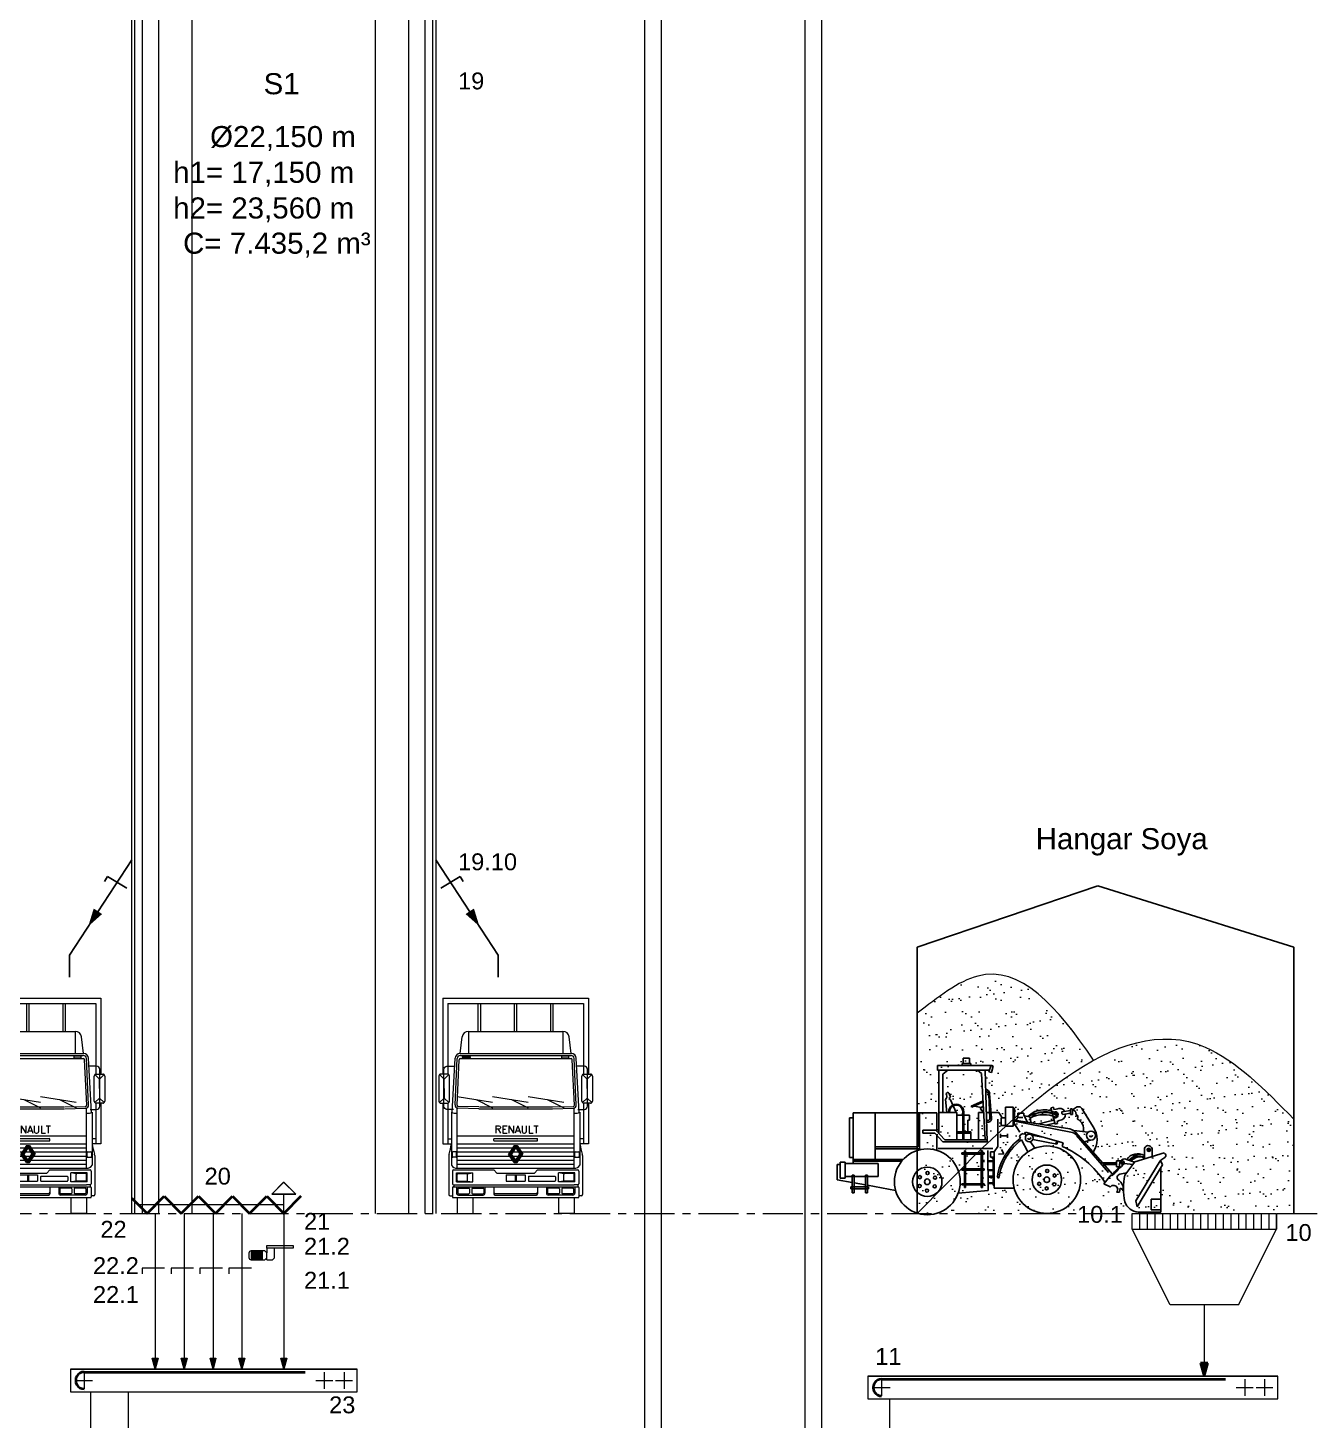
# Model space of a CAD drawing. Header units: millimetres. Extents: x 6561 to 120951, y 30990 to 83596.
# Drawn here: x 94535 to 109768, y 44500 to 61003 of the extents above; entities that cross this region are included whole.
import ezdxf
from ezdxf.enums import TextEntityAlignment as Align

# ---------------------------------------------------------------- set-up
doc = ezdxf.new("R2010")
doc.units = ezdxf.units.MM
for name, pattern in [('AXES', [50.8, 31.75, -6.35, 6.35, -6.35]), ('CENTER', [10.16, 6.35, -1.27, 1.27, -1.27]), ('DASHED', [15, 7, -8])]:
    doc.linetypes.add(name, pattern=pattern)
for name, color, linetype, lineweight in [('Axe', 1, 'AXES', 9), ('Camion_renault', 7, 'Continuous', 18), ('DESSIN', 7, 'Continuous', 25), ('DET', 2, 'DASHED', 20), ('Liaison', 1, 'Continuous', 20), ('Manitension', 5, 'Continuous', 20), ('Maschinen-AM_0', 7, 'Continuous', 50), ('Siebvorbehälter-AM_0', 7, 'Continuous', 18)]:
    doc.layers.add(name, color=color, linetype=linetype, lineweight=lineweight)
doc.layers.add('COTAS', color=4, linetype='Continuous')
doc.styles.add('ROMAND', font='romand')
doc.styles.get("Standard").update_dxf_attribs({"font": 'arial.ttf'})

# ---------------------------------------------------------------- blocks, each defined once
blk = doc.blocks.new('BORDER')
for p, q in [((1, 1), (0, 1)), ((0, 1), (0, 0)), ((1, 0), (1, 1)), ((0, 0), (1, 0))]:
    blk.add_line(p, q)
blk = doc.blocks.new('Cb310')
at = {"color": 30}
for p, q in [((-7.784, 2.423), (-7.688, 2.423)), ((-7.784, 2.338), (-7.784, 2.423)), ((-7.688, 2.423), (-7.688, 2.336)), ((-7.805, 2.336), (-7.669, 2.336)), ((-7.805, 2.306), (-7.805, 2.336)), ((-7.669, 2.336), (-7.669, 2.306))]:
    blk.add_line(p, q, dxfattribs=at)
at = {"color": 12, "true_color": 0xe00000}
for p, q in [((-8.127, 2.309), (-8.162, 2.297)), ((-8.162, 2.297), (-8.131, 2.193)), ((-8.131, 2.193), (-8.091, 2.206)), ((-8.091, 2.206), (-8.127, 2.309)), ((-7.28, 2.306), (-8.122, 2.306)), ((-7.28, 2.234), (-8.099, 2.234)), ((-7.28, 2.306), (-7.28, 2.234)), ((-9.74, 1.339), (-9.559, 1.628)), ((-9.477, 1.645), (-9.415, 1.603)), ((-8.495, 1.624), (-8.475, 1.65)), ((-8.495, 1.425), (-8.495, 1.624)), ((-8.475, 1.65), (-8.475, 1.348)), ((-8.353, 1.65), (-8.475, 1.65)), ((-8.353, 1.35), (-8.353, 1.65)), ((-8.301, 1.478), (-8.249, 1.561)), ((-8.249, 1.561), (-8.126, 1.561)), ((-7.272, 1.56), (-5.947, 1.56)), ((-7.272, 1.56), (-7.272, 1.263)), ((-6.995, 1.56), (-6.995, 0.99)), ((-6.97, 1.56), (-6.97, 1.02)), ((-6.295, 0.828), (-6.295, 1.56)), ((-5.947, 1.56), (-5.947, 0.758)), ((-9.389, 1.254), (-8.495, 1.424)), ((-9.369, 1.303), (-8.495, 1.441)), ((-8.489, 1.399), (-8.581, 1.25)), ((-8.475, 1.348), (-8.495, 1.425)), ((-8.475, 1.348), (-8.353, 1.348)), ((-8.353, 1.478), (-8.284, 1.478)), ((-8.284, 1.358), (-8.351, 1.358)), ((-8.284, 1.478), (-8.284, 1.358)), ((-8.233, 1.459), (-8.233, 1.028)), ((-5.947, 1.479), (-5.892, 1.479)), ((-5.892, 1.479), (-5.892, 0.854)), ((-10.044, 0.588), (-9.463, 1.251)), ((-9.984, 0.616), (-9.478, 1.202)), ((-9.602, 1.097), (-9.693, 1.128)), ((-9.436, 1.277), (-9.66, 1.255)), ((-9.267, 1.083), (-8.67, 1.25)), ((-9.168, 1.061), (-9.182, 1.105)), ((-8.785, 1.134), (-9.168, 1.061)), ((-9.148, 1.068), (-9.161, 1.112)), ((-8.77, 1.205), (-8.969, 1.167)), ((-8.388, 1.163), (-8.388, 1.224)), ((-8.278, 1.163), (-8.278, 1.224)), ((-7.394, 1.132), (-8.066, 1.132)), ((-7.394, 1.132), (-7.254, 1.282)), ((-7.237, 1.237), (-7.367, 1.097)), ((-7.272, 1.199), (-7.272, 0.97)), ((-7.254, 1.282), (-7.05, 1.282)), ((-7.05, 1.237), (-7.237, 1.237)), ((-7.05, 1.282), (-7.05, 1.237)), ((-9.251, 1.027), (-9.267, 1.083)), ((-8.294, 0.977), (-8.326, 0.909)), ((-8.326, 0.909), (-8.244, 0.906)), ((-8.233, 1.028), (-8.176, 0.944)), ((-8.176, 0.944), (-8.119, 0.944)), ((-8.176, 0.944), (-8.176, 0.366)), ((-8.156, 0.994), (-7.291, 0.994)), ((-8.119, 0.944), (-8.119, 0.857)), ((-8.078, 0.961), (-8.08, 0.333)), ((-7.367, 1.097), (-8.067, 1.097)), ((-6.995, 0.99), (-6.295, 0.99)), ((-6.97, 1.02), (-6.295, 1.02)), ((-8.119, 0.857), (-8.175, 0.857)), ((-8.159, 0.857), (-8.159, 0.416)), ((-6.74, 0.823), (-5.947, 0.823)), ((-6.714, 0.793), (-5.947, 0.793)), ((-6.34, 0.758), (-6.34, 0.551)), ((-6.34, 0.758), (-5.822, 0.758)), ((-5.892, 0.854), (-5.947, 0.854)), ((-5.74, 0.744), (-5.697, 0.744)), ((-5.697, 0.744), (-5.697, 0.501)), ((-6.34, 0.551), (-5.822, 0.551)), ((-5.697, 0.501), (-5.93, 0.458)), ((-8.176, 0.366), (-8.493, 0.366)), ((-8.159, 0.416), (-8.176, 0.416)), ((-8.08, 0.333), (-7.607, 0.288)), ((-6.172, 0.413), (-6.618, 0.33))]:
    blk.add_line(p, q, dxfattribs=at)
for p, q in [((-8.036, 2.231), (-8.067, 1.097)), ((-7.91, 2.234), (-7.977, 2.18)), ((-7.367, 2.169), (-7.443, 2.234)), ((-7.299, 1.233), (-7.299, 2.234)), ((-7.977, 2.18), (-8.034, 1.132)), ((-7.365, 1.565), (-7.367, 2.169)), ((-8.104, 1.866), (-8.133, 1.473)), ((-8.108, 1.475), (-8.091, 1.848)), ((-7.573, 1.565), (-7.483, 1.766)), ((-7.465, 1.865), (-7.485, 1.804)), ((-7.457, 1.785), (-7.485, 1.804)), ((-7.483, 1.766), (-7.457, 1.785)), ((-7.483, 1.766), (-7.483, 1.766)), ((-7.428, 1.565), (-7.404, 1.771)), ((-9.412, 1.621), (-9.412, 1.53)), ((-9.384, 1.623), (-9.41, 1.623)), ((-9.384, 1.53), (-9.384, 1.623)), ((-9.384, 1.594), (-9.249, 1.575)), ((-9.384, 1.552), (-9.262, 1.534)), ((-9.158, 1.617), (-9.121, 1.613)), ((-9.137, 1.379), (-9.071, 1.636)), ((-9.112, 1.648), (-9.121, 1.613)), ((-9.112, 1.648), (-9.071, 1.636)), ((-8.644, 1.553), (-8.644, 1.522)), ((-8.549, 1.553), (-8.644, 1.553)), ((-8.549, 1.481), (-8.549, 1.553)), ((-8.104, 1.561), (-8.054, 1.561)), ((-8.011, 1.56), (-7.955, 1.628)), ((-8.011, 1.561), (-7.929, 1.561)), ((-7.955, 1.628), (-8.006, 1.669)), ((-7.811, 1.664), (-8.001, 1.749)), ((-7.825, 1.648), (-7.999, 1.725)), ((-7.972, 1.642), (-7.863, 1.664)), ((-7.929, 1.561), (-7.929, 1.131)), ((-7.811, 1.664), (-7.825, 1.648)), ((-7.695, 1.131), (-7.695, 1.573)), ((-7.68, 1.135), (-7.679, 1.573)), ((-7.585, 1.565), (-7.585, 1.131)), ((-7.298, 1.565), (-7.585, 1.565)), ((-9.412, 1.53), (-9.384, 1.53)), ((-9.204, 1.437), (-9.169, 1.423)), ((-9.178, 1.388), (-9.169, 1.423)), ((-9.178, 1.388), (-9.137, 1.379)), ((-9.133, 1.394), (-8.991, 1.363)), ((-9.12, 1.444), (-8.874, 1.384)), ((-8.761, 1.399), (-8.739, 1.495)), ((-8.739, 1.495), (-8.65, 1.51)), ((-8.704, 1.408), (-8.644, 1.522)), ((-8.568, 1.484), (-8.629, 1.484)), ((-8.549, 1.481), (-8.539, 1.469)), ((-8.539, 1.469), (-8.518, 1.437)), ((-7.695, 1.52), (-7.786, 1.52)), ((-7.786, 1.52), (-7.786, 1.444)), ((-7.786, 1.444), (-7.759, 1.444)), ((-7.759, 1.444), (-7.759, 1.259)), ((-7.585, 1.52), (-7.68, 1.52)), ((-8.817, 0.999), (-8.748, 1.102)), ((-8.606, 1.131), (-8.707, 0.941)), ((-8.682, 1.198), (-8.66, 1.232)), ((-8.67, 1.25), (-8.65, 1.213)), ((-8.65, 1.213), (-8.634, 1.233)), ((-8.634, 1.233), (-8.598, 1.217)), ((-8.598, 1.217), (-8.577, 1.185)), ((-8.577, 1.185), (-8.593, 1.155)), ((-7.808, 1.259), (-7.808, 1.131)), ((-7.759, 1.259), (-7.808, 1.259)), ((-7.808, 1.237), (-7.695, 1.237)), ((-7.759, 1.259), (-7.695, 1.259)), ((-7.68, 1.259), (-7.585, 1.259)), ((-7.68, 1.237), (-7.585, 1.237)), ((-10.864, 0.924), (-10.4, 0.784)), ((-10.673, 0.868), (-10.673, 0.977)), ((-10.549, 0.829), (-10.549, 0.968)), ((-10.874, 0.854), (-10.81, 0.811)), ((-10.803, 0.805), (-10.834, 0.735)), ((-10.834, 0.735), (-10.438, 0.074)), ((-10.414, 0.165), (-10.799, 0.8)), ((-10.4, 0.784), (-10.242, 0.573)), ((-10.393, 0.778), (-10.267, 0.823)), ((-10.235, 0.758), (-10.366, 0.739)), ((-10.11, 0.801), (-10.177, 0.801)), ((-10.11, 0.706), (-10.158, 0.706)), ((-10.11, 0.706), (-10.11, 0.801)), ((-10.11, 0.766), (-9.888, 0.766)), ((-10.11, 0.74), (-9.91, 0.74)), ((-8.159, 0.801), (-8.079, 0.801)), ((-8.159, 0.789), (-8.079, 0.789)), ((-10.163, 0.589), (-10.269, 0.611)), ((-10.023, 0.578), (-10.041, 0.563)), ((-10.023, 0.578), (-9.91, 0.436)), ((-8.159, 0.656), (-8.079, 0.656)), ((-8.159, 0.644), (-8.079, 0.644)), ((-8.159, 0.555), (-8.079, 0.555)), ((-8.159, 0.543), (-8.079, 0.543)), ((-8.159, 0.453), (-8.079, 0.453)), ((-8.159, 0.441), (-8.079, 0.441)), ((-5.963, 0.452), (-6.141, 0.419)), ((-10.169, 0.365), (-10.214, 0.34)), ((-10.154, 0.303), (-10.169, 0.365)), ((-10.109, 0.303), (-10.154, 0.303)), ((-9.91, 0.436), (-10.011, 0.386)), ((-10.656, 0.026), (-10.81, 0.026)), ((-10.809, 0.196), (-10.656, 0.196)), ((-10.656, 0.196), (-10.656, 0.026)), ((-10.438, 0.074), (-10.414, 0.165)), ((-10.81, -0.01), (-10.453, -0.01))]:
    blk.add_line(p, q)
blk.add_lwpolyline([(-8.388, 1.196), (-8.278, 1.196)], dxfattribs=at)
blk.add_lwpolyline([(-10.81, -0.01), (-10.81, 0.696)])
for centre, radius in [((-9.705, 1.199), 0.0712), ((-8.729, 1.16), 0.0608), ((-10.618, 0.973), 0.0261), ((-9.008, 0.501), 0.533), ((-7.119, 0.468), 0.52), ((-10.204, 0.772), 0.0261), ((-9.008, 0.501), 0.232), ((-9.013, 0.64), 0.0246), ((-7.119, 0.468), 0.232), ((-9.13, 0.567), 0.0246), ((-9.126, 0.429), 0.0246), ((-9.008, 0.501), 0.0443), ((-8.891, 0.574), 0.0246), ((-8.886, 0.436), 0.0246), ((-7.241, 0.533), 0.0246), ((-7.119, 0.468), 0.0443), ((-7.123, 0.606), 0.0246), ((-7.001, 0.541), 0.0246), ((-9.004, 0.363), 0.0246), ((-7.236, 0.395), 0.0246), ((-7.114, 0.329), 0.0246), ((-6.997, 0.402), 0.0246)]:
    blk.add_circle(centre, radius)
for centre, radius, start, end in [((-8.034, 1.857), 0.0711, 96.0404, 172.8914), ((-8.053, 1.852), 0.0375, 76.9435, 185.3164), ((-7.442, 1.855), 0.0243, 331.6211, 155.2252), ((-7.372, 1.816), 0.0562, 151.6211, 234.6339), ((-9.197, 1.544), 0.108, 181.8681, 265.6466), ((-9.204, 1.52), 0.108, 65.6852, 145.4405), ((-9.28, 1.564), 0.0346, 299.9914, 28.1081), ((-8.96, 1.256), 0.351, 44.1204, 130.0632), ((-9.138, 1.527), 0.0484, 114.5121, 282.3292), ((-8.967, 1.021), 0.543, 61.6546, 113.7344), ((-8.973, 1.262), 0.314, 42.9326, 130.6627), ((-9.149, 1.54), 0.033, 39.1481, 106.1167), ((-7.576, 1.576), 0.119, 355.1508, 181.5657), ((-7.576, 1.576), 0.104, 355.1508, 181.5657), ((-8.959, 1.062), 0.467, 62.4272, 115.3297), ((-8.083, 1.462), 0.0511, 168.2779, 298.4299), ((-8.077, 1.47), 0.0315, 171.6914, 308.8437), ((-9.704, 1.204), 0.0239, 172.6646, 348.4132), ((-8.729, 1.164), 0.0239, 172.6646, 348.4132), ((-9.168, 0.395), 0.926, 8.7755, 52.6373), ((-9.141, 0.409), 0.926, 8.7755, 53.6706), ((-10.848, 0.886), 0.041, 111.9192, 231.4685), ((-10.611, 0.977), 0.0625, 351.7418, 179.9184), ((-10.618, 0.976), 0.0119, 172.6646, 348.4132), ((-10.441, 0.701), 0.21, 35.5058, 120.9605), ((-10.479, 0.702), 0.197, 32.2866, 104.5896), ((-10.83, 0.782), 0.0358, 31.2437, 56.6681), ((-10.451, 0.679), 0.19, 42.7817, 120.8928), ((-10.507, 0.609), 0.256, 48.4026, 99.2549), ((-10.236, 0.758), 0.0721, 30.6499, 116.0708), ((-12.634, -1.815), 3.518, 42.5262, 47.0123), ((-10.204, 0.775), 0.0119, 172.6646, 348.4132), ((-10.279, 0.732), 0.123, 339.9426, 30.6499), ((-12.622, -1.806), 3.518, 42.5262, 45.5646), ((-11.201, 0.361), 0.982, 347.5473, 12.4422), ((-10.054, 0.359), 0.161, 123.6732, 186.7957), ((-10.173, 0.537), 0.053, 303.6732, 79.3861), ((-8.24, 0.545), 0.0152, 215.533, 22.0137), ((-10.063, 0.348), 0.0644, 35.3321, 224.3764), ((-10.463, 0.223), 0.233, 272.3044, 341.6725)]:
    blk.add_arc(centre, radius, start, end)
for centre, radius, start, end in [((-9.51, 1.597), 0.0581, 56.069, 147.9518), ((-9.41, 1.544), 0.0595, 95.0562, 192.6916), ((-9.442, 1.139), 0.359, 146.1439, 214.2425), ((-9.402, 1.298), 0.187, 117.1292, 191.0308), ((-9.458, 1.492), 0.0397, 103.2066, 224.6548), ((-9.359, 1.1), 0.157, 100.8128, 139.1897), ((-9.345, 1.148), 0.157, 98.9348, 138.837), ((-8.616, -0.417), 1.577, 113.7414, 146.1139)]:
    blk.add_arc(centre, radius, start, end, dxfattribs=at)
for p, xscale, yscale, zscale in [((-8.015, 0.906), 0.3506114309136283, 0.01846712567993419, 0.3506114309136283), ((-7.99, 0.376), 0.01845323320598024, 0.5817144589179207, 0.01845323320598024), ((-7.723, 0.376), 0.01845323320598024, 0.5817144589179207, 0.01845323320598024), ((-8.015, 0.653), 0.3506114309136283, 0.01846712567993419, 0.3506114309136283), ((-6.172, 0.295), 0.03138382695919124, 0.2775053799897238, 0.03138382695919124), ((-5.962, 0.295), 0.03138382695919124, 0.2775053799897238, 0.03138382695919124), ((-8.015, 0.419), 0.3506114309136283, 0.01846712567993419, 0.3506114309136283)]:
    blk.add_blockref('BORDER', p, dxfattribs=dict(xscale=xscale, yscale=yscale, zscale=zscale))
at = {"color": 12, "true_color": 0xe00000, "xscale": 0.08058229226350193, "yscale": 0.2520119351294098, "zscale": 0.08058229226350193}
blk.add_blockref('BORDER', (-5.821, 0.526), dxfattribs=at)
at = {"xscale": 0.03138382695919124, "yscale": 0.2775053799897238, "zscale": 0.03138382695919124, "rotation": 90}
blk.add_blockref('BORDER', (-5.912, 0.358), dxfattribs=at)
blk = doc.blocks.new('camion')
at = {"layer": 'Camion_renault', "color": 4}
for p, q in [((-474, 3400), (-474, 2202)), ((-474, 3400), (1826, 3400)), ((-394, 3320), (-394, 2202)), ((-394, 3320), (1746, 3320)), ((83, 2877), (83, 3320)), ((123, 2877), (123, 3320)), ((656, 2877), (656, 3320)), ((696, 2877), (696, 3320)), ((1229, 2877), (1229, 3320)), ((1269, 2877), (1269, 3320)), ((1746, 3320), (1746, 2202)), ((1826, 3400), (1826, 2202)), ((-474, 1742), (-474, 1100)), ((-394, 1743), (-394, 1100)), ((1746, 1743), (1746, 1100)), ((1826, 1742), (1826, 1100)), ((-394, 1180), (-340, 1180)), ((1746, 1180), (1691, 1180)), ((-474, 1100), (-340, 1100)), ((1826, 1100), (1691, 1100))]:
    blk.add_line(p, q, dxfattribs=at)
at = {"layer": 'Camion_renault'}
for p, q in [((-71, 2877), (1422, 2877)), ((-71, 2877), (-71, 2527)), ((1422, 2877), (1422, 2527)), ((-201, 2527), (-170, 2789)), ((1553, 2527), (1522, 2789)), ((-330, 1596), (-281, 2452)), ((-281, 1714), (-248, 2450)), ((-251, 1713), (-219, 2428)), ((-201, 2527), (1553, 2527)), ((-199, 2447), (1551, 2447)), ((-198, 2497), (1550, 2497)), ((-165, 2467), (-165, 2477)), ((-155, 2487), (-56, 2487)), ((-56, 2457), (-155, 2457)), ((-46, 2477), (-46, 2467)), ((1398, 2477), (1398, 2467)), ((1506, 2487), (1408, 2487)), ((1408, 2457), (1506, 2457)), ((1516, 2467), (1516, 2477)), ((1603, 1713), (1571, 2428)), ((1633, 1714), (1600, 2450)), ((1681, 1596), (1633, 2452)), ((-474, 2202), (-507, 2202)), ((-401, 2202), (-474, 2202)), ((1752, 2202), (1826, 2202)), ((1826, 2202), (1858, 2202)), ((-537, 2172), (-537, 1772)), ((-528, 2194), (-454, 2123)), ((-454, 2123), (-379, 2194)), ((-454, 1972), (-454, 2123)), ((-371, 1772), (-371, 2172)), ((1722, 1772), (1722, 2172)), ((1805, 2123), (1731, 2194)), ((1880, 2194), (1805, 2123)), ((1805, 1972), (1805, 2123)), ((1888, 2172), (1888, 1772)), ((-528, 1751), (-454, 1822)), ((-454, 1972), (-454, 1822)), ((-454, 1822), (-379, 1751)), ((-250, 1850), (312, 1760)), ((49, 1802), (312, 1667)), ((310, 1850), (871, 1760)), ((609, 1802), (871, 1667)), ((874, 1850), (1436, 1760)), ((1173, 1802), (1436, 1667)), ((1805, 1822), (1731, 1751)), ((1805, 1972), (1805, 1822)), ((1880, 1751), (1805, 1822)), ((-507, 1742), (-474, 1742)), ((-474, 1742), (-401, 1742)), ((-340, 1601), (-340, 762)), ((-247, 713), (-247, 1664)), ((95, 1655), (-238, 1662)), ((95, 1685), (-235, 1692)), ((102, 1685), (1250, 1685)), ((102, 1655), (1250, 1655)), ((1256, 1685), (1587, 1692)), ((1257, 1655), (1590, 1662)), ((1599, 713), (1599, 1664)), ((1691, 1601), (1691, 762)), ((1826, 1742), (1752, 1742)), ((1858, 1742), (1826, 1742)), ((-247, 1229), (1599, 1229)), ((328, 1155), (328, 1174)), ((338, 1184), (1013, 1184)), ((338, 1145), (1013, 1145)), ((1023, 1155), (1023, 1174)), ((-379, 918), (-379, 298)), ((-330, 961), (-330, 898)), ((-267, 971), (-320, 971)), ((-267, 888), (-320, 888)), ((-257, 898), (-257, 961)), ((-247, 1100), (1599, 1100)), ((-247, 1035), (628, 1035)), ((-247, 971), (586, 971)), ((-247, 906), (586, 906)), ((654, 1074), (564, 939)), ((654, 803), (564, 939)), ((612, 939), (564, 939)), ((666, 1074), (576, 939)), ((658, 815), (576, 939)), ((678, 1074), (588, 939)), ((664, 824), (588, 939)), ((689, 1074), (600, 939)), ((670, 833), (600, 939)), ((700, 1072), (612, 939)), ((676, 842), (612, 939)), ((633, 971), (718, 971)), ((633, 906), (718, 906)), ((652, 806), (739, 939)), ((654, 1074), (698, 1074)), ((662, 803), (751, 939)), ((674, 803), (763, 939)), ((676, 1035), (739, 939)), ((682, 1045), (751, 939)), ((686, 803), (775, 939)), ((688, 1054), (763, 939)), ((694, 1063), (775, 939)), ((698, 1074), (787, 939)), ((698, 803), (787, 939)), ((724, 1035), (1599, 1035)), ((739, 939), (787, 939)), ((766, 971), (1599, 971)), ((766, 906), (1599, 906)), ((1609, 898), (1609, 961)), ((1619, 971), (1671, 971)), ((1619, 888), (1671, 888)), ((1681, 961), (1681, 898)), ((1730, 918), (1730, 298)), ((-324, 669), (-324, 500)), ((-304, 689), (328, 689)), ((-247, 842), (628, 842)), ((-247, 777), (1599, 777)), ((-247, 713), (1599, 713)), ((328, 689), (378, 639)), ((654, 803), (698, 803)), ((724, 842), (1599, 842)), ((973, 639), (1023, 689)), ((1023, 689), (1656, 689)), ((1676, 669), (1676, 500)), ((-324, 500), (-324, 470)), ((-304, 450), (-304, 420)), ((-304, 450), (-250, 450)), ((-250, 450), (1602, 450)), ((378, 639), (973, 639)), ((1656, 450), (1602, 450)), ((1656, 450), (1656, 420)), ((1676, 500), (1676, 470)), ((-359, 278), (-324, 278)), ((-324, 410), (-324, 260)), ((-314, 420), (1666, 420)), ((-314, 250), (1666, 250)), ((-250, 250), (-250, 0)), ((0, 250), (0, 0)), ((1352, 250), (1352, 0)), ((1602, 250), (1602, 0)), ((1676, 410), (1676, 260)), ((1710, 278), (1676, 278)), ((-250, 0), (0, 0)), ((1602, 0), (1352, 0))]:
    blk.add_line(p, q, dxfattribs=at)
at = {"layer": 'Camion_renault', "color": 1}
for p, q in [((-260, 642), (-242, 628)), ((-260, 497), (-260, 642)), ((-260, 642), (-3, 642)), ((-260, 497), (-242, 511)), ((-260, 497), (-3, 497)), ((-247, 521), (-247, 617)), ((-235, 629), (-97, 629)), ((-235, 509), (-97, 509)), ((-91, 628), (-3, 642)), ((-91, 511), (-3, 497)), ((-85, 521), (-85, 617)), ((-3, 497), (-3, 642)), ((526, 609), (826, 609)), ((526, 609), (526, 509)), ((526, 509), (826, 509)), ((666, 609), (666, 509)), ((686, 609), (686, 509)), ((826, 609), (826, 509)), ((876, 579), (876, 519)), ((886, 589), (1295, 589)), ((886, 509), (1295, 509)), ((1305, 579), (1305, 519)), ((1611, 642), (1355, 642)), ((1355, 497), (1355, 642)), ((1443, 628), (1355, 642)), ((1443, 511), (1355, 497)), ((1611, 497), (1355, 497)), ((1437, 521), (1437, 617)), ((1587, 629), (1449, 629)), ((1587, 509), (1449, 509)), ((1611, 642), (1593, 628)), ((1611, 497), (1593, 511)), ((1599, 521), (1599, 617)), ((1611, 497), (1611, 642)), ((-260, 420), (-260, 320)), ((-240, 390), (-240, 320)), ((-230, 400), (-65, 400)), ((-230, 310), (-65, 310)), ((-230, 290), (160, 290)), ((-55, 390), (-55, 320)), ((-15, 390), (-15, 320)), ((-5, 400), (160, 400)), ((-5, 310), (160, 310)), ((170, 390), (170, 320)), ((190, 420), (190, 320)), ((328, 420), (328, 310)), ((348, 314), (1003, 314)), ((348, 290), (1003, 290)), ((1023, 420), (1023, 310)), ((1161, 420), (1161, 320)), ((1181, 390), (1181, 320)), ((1356, 400), (1191, 400)), ((1356, 310), (1191, 310)), ((1581, 290), (1191, 290)), ((1366, 390), (1366, 320)), ((1406, 390), (1406, 320)), ((1581, 400), (1416, 400)), ((1581, 310), (1416, 310)), ((1591, 390), (1591, 320)), ((1611, 420), (1611, 320))]:
    blk.add_line(p, q, dxfattribs=at)
at = {"layer": 'Camion_renault'}
for points in [[(-309, 1643), (-410, 1643, -0.414214), (-460, 1693), (-460, 2278, -0.414214), (-410, 2328), (-288, 2328)], [(1660, 1643), (1761, 1643, 0.414214), (1811, 1693), (1811, 2278, 0.414214), (1761, 2328), (1639, 2328)]]:
    blk.add_lwpolyline(points, format="xyb", dxfattribs=at)
at = {"layer": 'Camion_renault', "const_width": 5}
for points in [[(310, 1667, 1), (315, 1667, 1)], [(869, 1667, 1), (874, 1667, 1)], [(1433, 1667, 1), (1438, 1667, 1)]]:
    blk.add_lwpolyline(points, format="xyb", close=True, dxfattribs=at)
at = {"layer": 'Camion_renault'}
for centre, radius, start, end in [((-71, 2777), 100, 90, 173.2587), ((1422, 2777), 100, 6.7413, 90), ((-201, 2447), 80, 90, 176.665), ((-198, 2447), 50, 90, 176.665), ((-199, 2427), 20, 90, 177.4503), ((-155, 2477), 10, 90, 180), ((-155, 2467), 10, 180, 270), ((-56, 2477), 10, 0, 90), ((-56, 2467), 10, 270, 0), ((1408, 2477), 10, 90, 180), ((1408, 2467), 10, 180, 270), ((1506, 2477), 10, 0, 90), ((1506, 2467), 10, 270, 0), ((1550, 2447), 50, 3.335, 90), ((1551, 2427), 20, 2.5497, 90), ((1553, 2447), 80, 3.335, 90), ((-507, 2172), 30, 90, 180), ((-401, 2172), 30, 0, 90), ((1752, 2172), 30, 90, 180), ((1858, 2172), 30, 0, 90), ((-507, 1772), 30, 180, 270), ((-401, 1772), 30, 270, 0), ((1752, 1772), 30, 180, 270), ((1858, 1772), 30, 270, 0), ((-261, 1758), 176, 243.2312, 274.3951), ((-231, 1712), 50, 176.665, 262.0041), ((-231, 1712), 20, 176.665, 258.0196), ((102, 1705), 50, 262.0041, 270), ((1583, 1712), 20, 281.9804, 3.335), ((1583, 1712), 50, 277.9959, 3.335), ((1612, 1758), 176, 265.6049, 296.7688), ((338, 1174), 10, 90, 180), ((338, 1155), 10, 180, 270), ((1013, 1174), 10, 0, 90), ((1013, 1155), 10, 270, 0), ((-329, 918), 50, 158.8856, 180), ((-1587, 1286), 1261, 343.9054, 351.5217), ((-320, 961), 10, 90, 180), ((-320, 898), 10, 180, 270), ((-267, 961), 10, 0, 90), ((-267, 898), 10, 270, 0), ((1619, 961), 10, 90, 180), ((1619, 898), 10, 180, 270), ((1671, 961), 10, 0, 90), ((1671, 898), 10, 270, 0), ((2938, 1286), 1261, 188.4783, 196.0946), ((1680, 918), 50, 0, 21.1144), ((-242, 836), 123, 217.1944, 267.5452), ((-304, 669), 20, 90, 180), ((1593, 836), 123, 272.4548, 322.8056), ((1656, 669), 20, 0, 90), ((-304, 470), 20, 180, 270), ((1656, 470), 20, 270, 0), ((-359, 298), 20, 180, 270), ((-314, 410), 10, 90, 180), ((-314, 260), 10, 180, 270), ((1666, 410), 10, 0, 90), ((1666, 260), 10, 270, 0), ((1710, 298), 20, 270, 0)]:
    blk.add_arc(centre, radius, start, end, dxfattribs=at)
at = {"layer": 'Camion_renault', "color": 1}
for centre, radius, start, end in [((-235, 617), 12.2, 90, 180), ((-235, 521), 12.2, 180, 270), ((-97, 617), 12.2, 0, 90), ((-97, 521), 12.2, 270, 0), ((886, 579), 10, 90, 180), ((886, 519), 10, 180, 270), ((1295, 579), 10, 0, 90), ((1295, 519), 10, 270, 0), ((1449, 617), 12.2, 90, 180), ((1449, 521), 12.2, 180, 270), ((1587, 617), 12.2, 0, 90), ((1587, 521), 12.2, 270, 0), ((-230, 320), 30, 180, 270), ((-230, 390), 10, 90, 180), ((-230, 320), 10, 180, 270), ((-65, 390), 10, 0, 90), ((-65, 320), 10, 270, 0), ((-5, 390), 10, 90, 180), ((-5, 320), 10, 180, 270), ((160, 390), 10, 0, 90), ((160, 320), 30, 270, 0), ((160, 320), 10, 270, 0), ((348, 334), 20, 180, 270), ((348, 310), 20, 180, 270), ((1003, 334), 20, 270, 0), ((1003, 310), 20, 270, 0), ((1191, 320), 30, 180, 270), ((1191, 390), 10, 90, 180), ((1191, 320), 10, 180, 270), ((1356, 390), 10, 0, 90), ((1356, 320), 10, 270, 0), ((1416, 390), 10, 90, 180), ((1416, 320), 10, 180, 270), ((1581, 390), 10, 0, 90), ((1581, 320), 10, 270, 0), ((1581, 320), 30, 270, 0)]:
    blk.add_arc(centre, radius, start, end, dxfattribs=at)
at = {"layer": 'Camion_renault', "style": 'ROMAND'}
blk.add_text('RENAULT', height=120, dxfattribs=at).set_placement((691, 1267), align=Align.CENTER)

msp = doc.modelspace()

# ---------------------------------------------------------------- hatches: boundary and pattern name
at = {"layer": 'Liaison', "linetype": 'Continuous', "lineweight": -3}
h = msp.add_hatch(color=256, dxfattribs=at)
h.paths.add_polyline_path([(95368, 50530), (95327, 50557), (95268, 50377)])
h.paths.add_polyline_path([(95409, 50503), (95368, 50530), (95268, 50377)])
h = msp.add_hatch(color=256, dxfattribs=at)
h.paths.add_polyline_path([(95354, 50508), (95319, 50531), (95268, 50377)])
h.paths.add_polyline_path([(95389, 50485), (95354, 50508), (95268, 50377)])
h = msp.add_hatch(color=256, dxfattribs=at)
h.paths.add_polyline_path([(99770, 50530), (99811, 50557), (99870, 50377)])
h.paths.add_polyline_path([(99729, 50503), (99770, 50530), (99870, 50377)])
h = msp.add_hatch(color=256, dxfattribs=at)
h.paths.add_polyline_path([(99784, 50508), (99819, 50531), (99870, 50377)])
h.paths.add_polyline_path([(99749, 50485), (99784, 50508), (99870, 50377)])
at = {"layer": 'Liaison'}
h = msp.add_hatch(dxfattribs=at)
h.set_pattern_fill('AR-SAND', color=46, scale=6)
h.set_pattern_definition([(37.5, (-103539.56, 526250.96), (-9.60019, 293.64794), [0, -231.648, 0, -259.08, 0, -247.65]), (7.5, (-103539.56, 526250.96), (269.71397, 430.09506), [0, -124.968, 0, -208.788, 0, -80.01]), (327.5, (-103727, 526250.96), (474.59542, 0.86231), [0, -76.2, 0, -274.32, 0, -358.14]), (317.5, (-103727, 526250.96), (458.13387, 133.7576), [0, -38.1, 0, -179.832, 0, -205.74])])
edge = h.paths.add_edge_path()
edge.add_spline(control_points=[(109540, 48067), (109195, 48418), (107845, 49786), (106258, 48160), (105077, 46950)], knot_values=[0.000037, 0.000037, 0.000037, 0.000037, 1354.951509, 5294.809809, 5294.809809, 5294.809809, 5294.809809], degree=3, periodic=0)
edge.add_line((105077, 46950), (109540, 46950))
edge.add_line((109540, 46950), (109540, 48067))
edge = h.paths.add_edge_path()
edge.add_spline(control_points=[(107166, 48766), (106738, 49404), (106093, 50119), (105320, 49514), (105077, 49323)], knot_values=[577.910685, 577.910685, 577.910685, 577.910685, 2411.010929, 3251.572801, 3251.572801, 3251.572801, 3251.572801], degree=3, periodic=0)
edge.add_line((105077, 49323), (105077, 46950))
edge.add_spline(control_points=[(105077, 46950), (105783, 47673), (106489, 48396), (107166, 48766)], knot_values=[0, 0, 0, 0, 2354.425676, 2354.425676, 2354.425676, 2354.425676], degree=3, periodic=0)
h = msp.add_hatch(color=1, dxfattribs=at)
h.paths.add_polyline_path([(96044, 45234), (96009, 45234), (96044, 45104)])
h.paths.add_polyline_path([(96079, 45234), (96044, 45234), (96044, 45104)])
h = msp.add_hatch(color=1, dxfattribs=at)
h.paths.add_polyline_path([(96387, 45234), (96352, 45234), (96387, 45104)])
h.paths.add_polyline_path([(96422, 45234), (96387, 45234), (96387, 45104)])
h = msp.add_hatch(color=1, dxfattribs=at)
h.paths.add_polyline_path([(96730, 45234), (96695, 45234), (96730, 45104)])
h.paths.add_polyline_path([(96765, 45234), (96730, 45234), (96730, 45104)])
h = msp.add_hatch(color=1, dxfattribs=at)
h.paths.add_polyline_path([(97072, 45234), (97037, 45234), (97072, 45104)])
h.paths.add_polyline_path([(97107, 45234), (97072, 45234), (97072, 45104)])
h = msp.add_hatch(color=1, dxfattribs=at)
h.paths.add_polyline_path([(97569, 45234), (97534, 45234), (97569, 45104)])
h.paths.add_polyline_path([(97604, 45234), (97569, 45234), (97569, 45104)])
at = {"layer": 'Liaison', "linetype": 'ByBlock', "lineweight": 40}
h = msp.add_hatch(color=256, dxfattribs=at)
h.paths.add_polyline_path([(108477, 45176), (108519, 45176), (108477, 45020)])
h.paths.add_polyline_path([(108435, 45176), (108477, 45176), (108477, 45020)])

# ---------------------------------------------------------------- linework, layer by layer
at = {"color": 1}
for p, q in [((95769, 51141), (95027, 50010)), ((99369, 51141), (100111, 50010)), ((95027, 50010), (95027, 49750)), ((100111, 50010), (100111, 49750))]:
    msp.add_line(p, q, dxfattribs=at)
for p, q in [((107215, 50832), (105077, 50108)), ((107215, 50832), (109540, 50108)), ((105077, 46950), (105077, 50108)), ((109540, 46950), (109540, 50108))]:
    msp.add_line(p, q)
at = {"color": 3, "linetype": 'CENTER', "lineweight": 9, "ltscale": 75}
msp.add_line((76575, 46950), (118211, 46950), dxfattribs=at)
at = {"lineweight": 15}
for p, q in [((109152, 46950), (109252, 46950)), ((108072, 45865), (107622, 46763)), ((108882, 45865), (109332, 46763)), ((109332, 46763), (109332, 46763)), ((108882, 45865), (108072, 45865))]:
    msp.add_line(p, q, dxfattribs=at)
at = {"linetype": 'ByBlock', "lineweight": 15, "ltscale": 1e-05}
for p, q in [((97366, 46571), (97679, 46571)), ((97366, 46537), (97366, 46571)), ((97679, 46571), (97679, 46537)), ((97366, 46537), (97366, 46482)), ((97459, 46537), (97366, 46537)), ((97366, 46400), (97435, 46400)), ((97435, 46400), (97459, 46424)), ((97679, 46537), (97459, 46537)), ((97459, 46424), (97459, 46537))]:
    msp.add_line(p, q, dxfattribs=at)
at = {"layer": 'DESSIN', "lineweight": 15}
for p, q in [((107622, 46763), (107622, 46950)), ((107622, 46950), (109332, 46950)), ((107712, 46950), (107712, 46763)), ((107802, 46950), (107802, 46763)), ((107802, 46950), (107802, 46763)), ((107892, 46950), (107892, 46763)), ((107892, 46950), (107892, 46763)), ((107982, 46950), (107982, 46763)), ((107982, 46950), (107982, 46763)), ((108072, 46950), (108072, 46763)), ((108072, 46950), (108072, 46763)), ((108162, 46950), (108162, 46763)), ((108162, 46950), (108162, 46763)), ((108252, 46950), (108252, 46763)), ((108252, 46950), (108252, 46763)), ((108342, 46950), (108342, 46763)), ((108342, 46950), (108342, 46763)), ((108432, 46950), (108432, 46763)), ((108432, 46950), (108432, 46763)), ((108522, 46950), (108522, 46763)), ((108522, 46950), (108522, 46763)), ((108612, 46950), (108612, 46763)), ((108612, 46950), (108612, 46763)), ((108702, 46950), (108702, 46763)), ((108702, 46950), (108702, 46763)), ((108792, 46950), (108792, 46763)), ((108792, 46950), (108792, 46763)), ((108882, 46950), (108882, 46763)), ((108882, 46950), (108882, 46763)), ((108972, 46950), (108972, 46763)), ((108972, 46950), (108972, 46763)), ((109062, 46950), (109062, 46763)), ((109152, 46950), (109152, 46763)), ((109242, 46950), (109242, 46763)), ((109332, 46950), (109332, 46763)), ((109332, 46950), (109332, 46763)), ((109332, 46763), (109332, 46950)), ((107622, 46763), (109332, 46763)), ((108882, 45865), (108072, 45865))]:
    msp.add_line(p, q, dxfattribs=at)
at = {"layer": 'DET', "linetype": 'ByBlock', "lineweight": 40, "ltscale": 1000}
for p, q in [((95202, 45070), (97822, 45070)), ((104654, 44987), (108731, 44987))]:
    msp.add_line(p, q, dxfattribs=at)
for centre in [(95202, 44970), (104654, 44886)]:
    msp.add_arc(centre, 100, 89.9983, 270.0017, dxfattribs=at)
at = {"layer": 'Liaison', "color": 0, "lineweight": -3}
for p, q in [((95480, 50943), (95445, 50884)), ((95480, 50943), (95709, 50807)), ((99658, 50943), (99429, 50807)), ((99658, 50943), (99693, 50884))]:
    msp.add_line(p, q, dxfattribs=at)
at = {"layer": 'Liaison', "linetype": 'Continuous', "lineweight": -3}
for p, q in [((95268, 50377), (95327, 50557)), ((95268, 50377), (95319, 50531)), ((95409, 50503), (95268, 50377)), ((95319, 50531), (95389, 50485)), ((95319, 50531), (95389, 50485)), ((95319, 50531), (95389, 50485)), ((99729, 50503), (99870, 50377)), ((99819, 50531), (99749, 50485)), ((99819, 50531), (99749, 50485)), ((99819, 50531), (99749, 50485)), ((99870, 50377), (99811, 50557)), ((99870, 50377), (99819, 50531)), ((95389, 50485), (95268, 50377)), ((99749, 50485), (99870, 50377))]:
    msp.add_line(p, q, dxfattribs=at)
at = {"layer": 'Liaison', "color": 1}
for p, q in [((97426, 47178), (97570, 47320)), ((97567, 47320), (97426, 47178)), ((97712, 47178), (97567, 47320)), ((97570, 47320), (97712, 47178)), ((97569, 47052), (95848, 47052)), ((97712, 47178), (97426, 47178)), ((97426, 47178), (97712, 47178)), ((97569, 46950), (97569, 47178)), ((97569, 46950), (97569, 47178)), ((96044, 46950), (96044, 45104)), ((96387, 46950), (96387, 45104)), ((96730, 46950), (96730, 45104)), ((97072, 46950), (97072, 45104)), ((97569, 46950), (97569, 45104)), ((108477, 45865), (108477, 45020)), ((96044, 45104), (96009, 45234)), ((96009, 45234), (96079, 45234)), ((96079, 45234), (96044, 45104)), ((96387, 45104), (96352, 45234)), ((96352, 45234), (96422, 45234)), ((96422, 45234), (96387, 45104)), ((96730, 45104), (96695, 45234)), ((96695, 45234), (96765, 45234)), ((96765, 45234), (96730, 45104)), ((97072, 45104), (97037, 45234)), ((97037, 45234), (97107, 45234)), ((97107, 45234), (97072, 45104)), ((97569, 45104), (97534, 45234)), ((97534, 45234), (97604, 45234)), ((97604, 45234), (97569, 45104)), ((104747, 44753), (104747, 44246))]:
    msp.add_line(p, q, dxfattribs=at)
at = {"layer": 'Liaison', "color": 5, "linetype": 'ByBlock', "lineweight": 40}
for p, q in [((95769, 47130), (95949, 46950)), ((95949, 46950), (96151, 47153)), ((96151, 47153), (96354, 46950)), ((96354, 46950), (96556, 47153)), ((96556, 47153), (96759, 46950)), ((96759, 46950), (96961, 47153)), ((96961, 47153), (97164, 46950)), ((97164, 46950), (97366, 47153)), ((97366, 47153), (97569, 46950)), ((97771, 47153), (97569, 46950))]:
    msp.add_line(p, q, dxfattribs=at)
at = {"layer": 'Liaison', "color": 7, "linetype": 'ByBlock', "lineweight": 15}
for p, q in [((96156, 46303), (95890, 46303)), ((95890, 46303), (95890, 46236)), ((96499, 46303), (96233, 46303)), ((96233, 46303), (96233, 46236)), ((96842, 46303), (96575, 46303)), ((96575, 46303), (96575, 46236)), ((97184, 46303), (96918, 46303)), ((96918, 46303), (96918, 46236))]:
    msp.add_line(p, q, dxfattribs=at)
at = {"layer": 'Liaison', "linetype": 'ByBlock', "lineweight": 40}
for p, q in [((108435, 45176), (108477, 45020)), ((108519, 45176), (108435, 45176)), ((108519, 45176), (108435, 45176)), ((108519, 45176), (108435, 45176)), ((108477, 45020), (108519, 45176))]:
    msp.add_line(p, q, dxfattribs=at)
at = {"layer": 'Liaison', "color": 1}
for points in [[(101697, 41657), (101697, 42739), (95280, 42739), (95280, 44836)], [(103597, 42939), (103597, 43244), (95730, 43244), (95730, 44836)]]:
    msp.add_lwpolyline(points, dxfattribs=at)
at = {"layer": 'Liaison', "color": 46}
msp.add_open_spline([(107166, 48766), (106738, 49404), (106093, 50119), (105320, 49514), (105077, 49323)], degree=3, knots=[577.910685, 577.910685, 577.910685, 577.910685, 2411.010929, 3251.572801, 3251.572801, 3251.572801, 3251.572801], dxfattribs=at)
msp.add_spline([(105077, 46950), (108489, 48922), (109540, 48067)], degree=3, dxfattribs=at)
at = {"layer": 'Manitension', "linetype": 'ByBlock', "lineweight": 18}
for p, q in [((95040, 45103), (98440, 45103)), ((95040, 45103), (95040, 44836)), ((98440, 45103), (95040, 45103)), ((95202, 45070), (95202, 44870)), ((98048, 45070), (98048, 44870)), ((98283, 45070), (98283, 44870)), ((98440, 44836), (98440, 45103)), ((95102, 44970), (95302, 44970)), ((97948, 44970), (98149, 44970)), ((98182, 44970), (98383, 44970)), ((104492, 45020), (109349, 45020)), ((104492, 45020), (104492, 44753)), ((109349, 45020), (104492, 45020)), ((104654, 44987), (104654, 44786)), ((108957, 44987), (108957, 44786)), ((109191, 44987), (109191, 44786)), ((109349, 44753), (109349, 45020)), ((95040, 44836), (98440, 44836)), ((104492, 44753), (109349, 44753)), ((104553, 44886), (104754, 44886)), ((108856, 44886), (109057, 44886)), ((109091, 44886), (109291, 44886))]:
    msp.add_line(p, q, dxfattribs=at)
at = {"layer": 'Manitension', "color": 76, "linetype": 'ByBlock', "lineweight": 18}
for points in [[(102046, 80187), (101844, 80187), (101506, 79647), (101844, 79647), (101844, 39490), (101506, 39490), (101844, 38950)], [(101844, 38950), (102046, 38950), (102384, 39490), (102046, 39490), (102046, 80187)]]:
    msp.add_lwpolyline(points, dxfattribs=at)
at = {"layer": 'Manitension', "linetype": 'ByBlock', "lineweight": 18}
for points in [[(103946, 80187), (103744, 80187), (103406, 79647), (103744, 79647), (103744, 39490), (103406, 39490), (103744, 38950)], [(103744, 38950), (103946, 38950), (104284, 39490), (103946, 39490), (103946, 80187)]]:
    msp.add_lwpolyline(points, dxfattribs=at)
at = {"layer": 'Maschinen-AM_0', "color": 0, "linetype": 'ByBlock', "lineweight": 18, "ltscale": 0.5}
for p, q in [((95769, 46950), (95769, 69882)), ((95805, 46950), (95805, 69882)), ((95894, 46950), (95894, 69882)), ((96089, 46950), (96089, 69882)), ((96481, 46950), (96481, 69882)), ((98657, 46950), (98657, 69882)), ((99049, 46950), (99049, 69882)), ((99244, 46950), (99244, 69882)), ((99333, 46950), (99333, 69882)), ((99369, 69882), (99369, 46950))]:
    msp.add_line(p, q, dxfattribs=at)
at = {"layer": 'Siebvorbehälter-AM_0', "linetype": 'ByBlock', "lineweight": 15}
for p, q in [((97156, 46479), (97156, 46427)), ((97343, 46505), (97182, 46505)), ((97182, 46505), (97182, 46400)), ((97314, 46503), (97182, 46503)), ((97314, 46500), (97182, 46500)), ((97314, 46497), (97182, 46497)), ((97314, 46495), (97182, 46495)), ((97314, 46490), (97182, 46490)), ((97314, 46484), (97182, 46484)), ((97314, 46476), (97182, 46476)), ((97314, 46466), (97182, 46466)), ((97314, 46453), (97182, 46453)), ((97314, 46440), (97182, 46440)), ((97314, 46429), (97182, 46429)), ((97314, 46421), (97182, 46421)), ((97314, 46416), (97182, 46416)), ((97314, 46411), (97182, 46411)), ((97314, 46408), (97182, 46408)), ((97314, 46406), (97182, 46406)), ((97314, 46403), (97182, 46403)), ((97182, 46400), (97343, 46400)), ((97314, 46505), (97314, 46400)), ((97343, 46505), (97366, 46482)), ((97343, 46400), (97366, 46424)), ((97366, 46400), (97366, 46482))]:
    msp.add_line(p, q, dxfattribs=at)
for centre, start, end in [((97182, 46479), 90, 180), ((97182, 46427), 180, 270)]:
    msp.add_arc(centre, 26.2, start, end, dxfattribs=at)

# ---------------------------------------------------------------- block references
at = {"color": 2, "xscale": 0.75, "yscale": 0.75, "zscale": 0.75}
for p in [(94030, 46950), (99810, 46950)]:
    msp.add_blockref('camion', p, dxfattribs=at)
at = {"color": 0, "linetype": 'ByBlock', "lineweight": -2, "xscale": -750, "yscale": 750, "zscale": 750}
msp.add_blockref('Cb310', (99856, 46974), dxfattribs=at)

# ---------------------------------------------------------------- texts
at = {"layer": 'Axe', "color": 30}
for s, height, p in [('Ø22,150 m', 250, (96695, 59589)), ('h1= 17,150 m', 250.05, (96257, 59166)), ('h2= 23,560 m', 250.05, (96257, 58743)), ('C= 7.435,2 m³', 250.05, (96375, 58326))]:
    msp.add_text(s, height=height, dxfattribs=at).set_placement(p)
at = {"layer": 'Axe', "color": 30, "linetype": 'ByBlock', "lineweight": 40, "ltscale": 10000, "insert": (97329, 60466), "char_height": 250, "width": 859.89, "attachment_point": 1}
msp.add_mtext('S1', dxfattribs=at)
at = {"layer": 'Axe', "color": 6, "ltscale": 10000, "insert": (106480, 51517), "char_height": 250.05, "width": 3027.48, "attachment_point": 1}
msp.add_mtext('{\\C0;Hangar Soya}', dxfattribs=at)
at = {"layer": 'COTAS', "linetype": 'Continuous', "char_height": 200, "width": 328.18, "attachment_point": 1}
for s, insert in [('{\\C256;19}', (99634, 60474)), ('19.10', (99634, 51218)), ('{\\C256;20}', (96630, 47492)), ('{\\C256;10.1}', (106970, 47039)), ('{\\C256;21}', (97808, 46956)), ('{\\C256;22}', (95395, 46862)), ('{\\C256;10}', (109440, 46824)), ('{\\C256;21.2}', (97808, 46661)), ('{\\C256;22.2}', (95307, 46431)), ('{\\C256;21.1}', (97808, 46258)), ('{\\C256;22.1}', (95307, 46089)), ('{\\C256;11}', (104578, 45355)), ('{\\C256;23}', (98106, 44781))]:
    msp.add_mtext(s, dxfattribs=dict(at, insert=insert))

doc.saveas('drawing.dxf')
